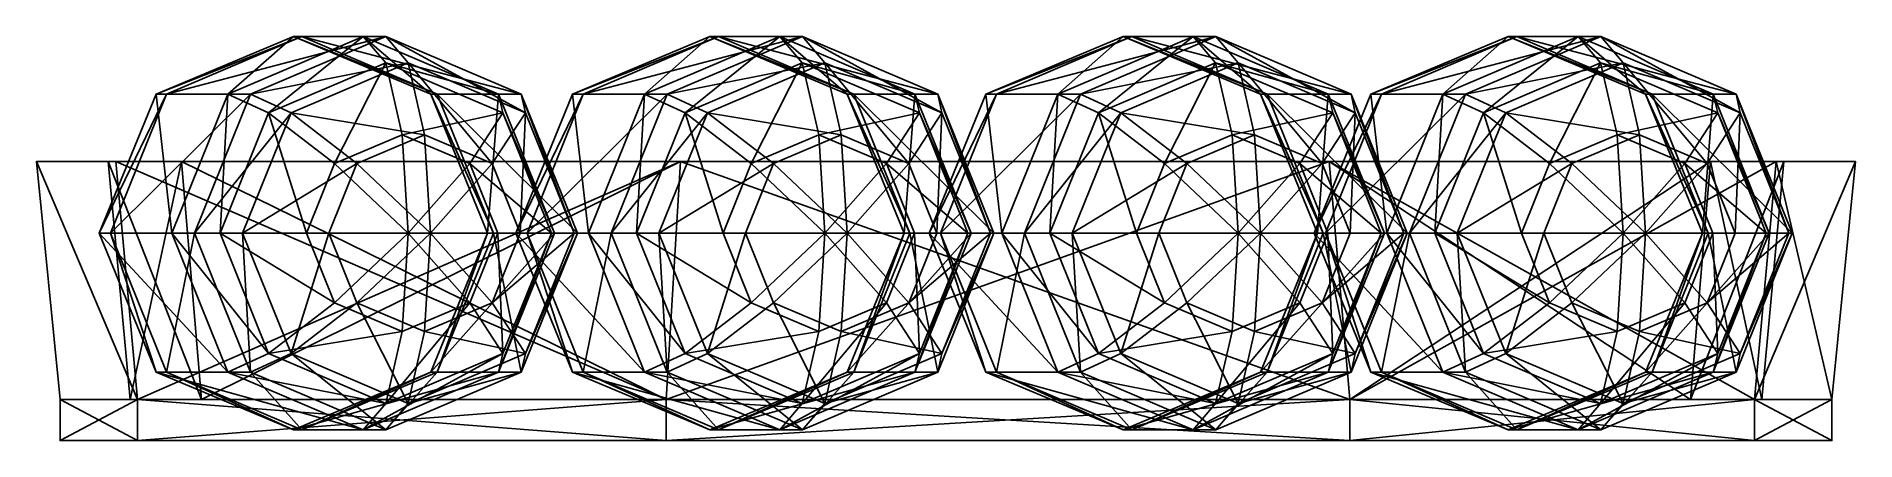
# Model space of a CAD drawing. Extents: x -108 to 108, y 2 to 50.
import ezdxf

# ---------------------------------------------------------------- set-up
doc = ezdxf.new("R2010")
doc.units = 0
for name, color, linetype in [('sausage', 250, 'CONTINUOUS'), ('sausage_2', 250, 'CONTINUOUS'), ('sausage_3', 250, 'CONTINUOUS'), ('sausage_4', 250, 'CONTINUOUS'), ('sausageCase', 250, 'CONTINUOUS')]:
    doc.layers.add(name, color=color, linetype=linetype)

msp = doc.modelspace()

# ---------------------------------------------------------------- meshes
at = {"layer": 'sausage'}
mesh = msp.add_polyface(dxfattribs=at)
corners = [(80.276236, 26.390346, 88.744168), (82.908926, 26.390346, -85.80011), (79.55997, 14.740583, 85.733625), (77.603096, 6.212366, 77.508668), (74.929956, 3.090821, 66.273168), (66.660775, 3.090821, 24.373899), (67.670828, 3.090821, -20.936885), (77.626412, 3.090821, -63.314307), (80.267669, 6.212366, -74.557208), (82.201203, 14.740583, -82.787583), (71.542138, 18.15272, 87.606579), (63.715802, 12.122359, 80.75272), (58.894291, 9.915094, 70.019077), (50.381513, 9.915094, 26.884469), (51.6246, 9.915094, -24.638115), (61.580184, 9.915094, -67.015537), (66.371228, 12.122359, -77.762567), (74.178089, 18.15272, -84.638198), (68.221043, 26.390346, 88.382382), (57.963497, 26.390346, 82.09645), (52.2521, 26.390346, 71.570682), (43.638422, 26.390346, 27.924382), (44.978034, 26.390346, -26.171214), (54.933619, 26.390346, -68.548636), (60.615133, 26.390346, -79.09027), (70.854806, 26.390346, -85.404748), (71.542138, 34.627972, 87.606579), (63.715802, 40.658332, 80.75272), (58.894291, 42.865597, 70.019077), (50.381513, 42.865597, 26.884469), (51.6246, 42.865597, -24.638115), (61.580184, 42.865597, -67.015537), (66.371228, 40.658332, -77.762567), (74.178089, 34.627972, -84.638198), (79.55997, 38.040108, 85.733625), (77.603096, 46.568326, 77.508668), (74.929956, 49.68987, 66.273168), (66.660775, 49.68987, 24.373899), (67.670828, 49.68987, -20.936885), (77.626412, 49.68987, -63.314307), (80.267669, 46.568326, -74.557208), (82.201203, 38.040108, -82.787583), (87.577803, 34.627972, 83.860671), (91.49039, 40.658332, 74.264617), (90.965621, 42.865597, 62.52726), (82.940037, 42.865597, 21.863329), (83.717056, 42.865597, -17.235656), (93.672641, 42.865597, -59.613078), (94.16411, 40.658332, -71.35185), (90.224317, 34.627972, -80.936968), (90.898898, 26.390346, 83.084868), (97.242695, 26.390346, 72.920886), (97.607811, 26.390346, 60.975654), (89.683129, 26.390346, 20.823417), (90.363622, 26.390346, -15.702556), (100.319206, 26.390346, -58.079978), (99.920205, 26.390346, -70.024147), (93.5476, 26.390346, -80.170419), (87.577803, 18.15272, 83.860671), (91.49039, 12.122359, 74.264617), (90.965621, 9.915094, 62.52726), (82.940037, 9.915094, 21.863329), (83.717056, 9.915094, -17.235656), (93.672641, 9.915094, -59.613078), (94.16411, 12.122359, -71.35185), (90.224317, 18.15272, -80.936968)]
mesh.append_faces([[corners[k] for k in face] for face in [(0, 2, 10), (2, 3, 11), (3, 4, 12), (4, 5, 13), (5, 6, 14), (6, 7, 15), (7, 8, 16), (8, 9, 17), (9, 1, 17), (0, 10, 18), (10, 11, 19), (11, 12, 20), (12, 13, 21), (13, 14, 22), (14, 15, 23), (15, 16, 24), (16, 17, 25), (17, 1, 25), (0, 18, 26), (18, 19, 27), (19, 20, 28), (20, 21, 29), (21, 22, 30), (22, 23, 31), (23, 24, 32), (24, 25, 33), (25, 1, 33), (0, 26, 34), (26, 27, 35), (27, 28, 36), (28, 29, 37), (29, 30, 38), (30, 31, 39), (31, 32, 40), (32, 33, 41), (33, 1, 41), (0, 34, 42), (34, 35, 43), (35, 36, 44), (36, 37, 45), (37, 38, 46), (38, 39, 47), (39, 40, 48), (40, 41, 49), (41, 1, 49), (0, 42, 50), (42, 43, 51), (43, 44, 52), (44, 45, 53), (45, 46, 54), (46, 47, 55), (47, 48, 56), (48, 49, 57), (49, 1, 57), (0, 50, 58), (50, 51, 59), (51, 52, 60), (52, 53, 61), (53, 54, 62), (54, 55, 63), (55, 56, 64), (56, 57, 65), (57, 1, 65), (0, 58, 2), (58, 59, 3), (59, 60, 4), (60, 61, 5), (61, 62, 6), (62, 63, 7), (63, 64, 8), (64, 65, 9), (65, 1, 9), (2, 11, 10), (3, 12, 11), (4, 13, 12), (5, 14, 13), (6, 15, 14), (7, 16, 15), (8, 17, 16), (10, 19, 18), (11, 20, 19), (12, 21, 20), (13, 22, 21), (14, 23, 22), (15, 24, 23), (16, 25, 24), (18, 27, 26), (19, 28, 27), (20, 29, 28), (21, 30, 29), (22, 31, 30), (23, 32, 31), (24, 33, 32), (26, 35, 34), (27, 36, 35), (28, 37, 36), (29, 38, 37), (30, 39, 38), (31, 40, 39), (32, 41, 40), (34, 43, 42), (35, 44, 43), (36, 45, 44), (37, 46, 45), (38, 47, 46), (39, 48, 47), (40, 49, 48), (42, 51, 50), (43, 52, 51), (44, 53, 52), (45, 54, 53), (46, 55, 54), (47, 56, 55), (48, 57, 56), (50, 59, 58), (51, 60, 59), (52, 61, 60), (53, 62, 61), (54, 63, 62), (55, 64, 63), (56, 65, 64), (58, 3, 2), (59, 4, 3), (60, 5, 4), (61, 6, 5), (62, 7, 6), (63, 8, 7), (64, 9, 8)]])
at = {"layer": 'sausage_2'}
mesh = msp.add_polyface(dxfattribs=at)
corners = [(34.636029, 26.390346, 88.744168), (37.268719, 26.390346, -85.80011), (33.919764, 14.740583, 85.733625), (31.962889, 6.212366, 77.508668), (29.289749, 3.090821, 66.273168), (21.020569, 3.090821, 24.373899), (22.030621, 3.090821, -20.936885), (31.986206, 3.090821, -63.314307), (34.627462, 6.212366, -74.557208), (36.560996, 14.740583, -82.787583), (25.901931, 18.15272, 87.606579), (18.075596, 12.122359, 80.75272), (13.254084, 9.915094, 70.019077), (4.741306, 9.915094, 26.884469), (5.984393, 9.915094, -24.638115), (15.939977, 9.915094, -67.015537), (20.731021, 12.122359, -77.762567), (28.537882, 18.15272, -84.638198), (22.580836, 26.390346, 88.382382), (12.32329, 26.390346, 82.09645), (6.611894, 26.390346, 71.570682), (-2.001785, 26.390346, 27.924382), (-0.662172, 26.390346, -26.171214), (9.293412, 26.390346, -68.548636), (14.974926, 26.390346, -79.09027), (25.2146, 26.390346, -85.404748), (25.901931, 34.627972, 87.606579), (18.075596, 40.658332, 80.75272), (13.254084, 42.865597, 70.019077), (4.741306, 42.865597, 26.884469), (5.984393, 42.865597, -24.638115), (15.939977, 42.865597, -67.015537), (20.731021, 40.658332, -77.762567), (28.537882, 34.627972, -84.638198), (33.919764, 38.040108, 85.733625), (31.962889, 46.568326, 77.508668), (29.289749, 49.68987, 66.273168), (21.020569, 49.68987, 24.373899), (22.030621, 49.68987, -20.936885), (31.986206, 49.68987, -63.314307), (34.627462, 46.568326, -74.557208), (36.560996, 38.040108, -82.787583), (41.937596, 34.627972, 83.860671), (45.850183, 40.658332, 74.264617), (45.325415, 42.865597, 62.52726), (37.299831, 42.865597, 21.863329), (38.07685, 42.865597, -17.235656), (48.032434, 42.865597, -59.613078), (48.523904, 40.658332, -71.35185), (44.584111, 34.627972, -80.936968), (45.258691, 26.390346, 83.084868), (51.602488, 26.390346, 72.920886), (51.967605, 26.390346, 60.975654), (44.042922, 26.390346, 20.823417), (44.723415, 26.390346, -15.702556), (54.679, 26.390346, -58.079978), (54.279998, 26.390346, -70.024147), (47.907393, 26.390346, -80.170419), (41.937596, 18.15272, 83.860671), (45.850183, 12.122359, 74.264617), (45.325415, 9.915094, 62.52726), (37.299831, 9.915094, 21.863329), (38.07685, 9.915094, -17.235656), (48.032434, 9.915094, -59.613078), (48.523904, 12.122359, -71.35185), (44.584111, 18.15272, -80.936968)]
mesh.append_faces([[corners[k] for k in face] for face in [(0, 2, 10), (2, 3, 11), (3, 4, 12), (4, 5, 13), (5, 6, 14), (6, 7, 15), (7, 8, 16), (8, 9, 17), (9, 1, 17), (0, 10, 18), (10, 11, 19), (11, 12, 20), (12, 13, 21), (13, 14, 22), (14, 15, 23), (15, 16, 24), (16, 17, 25), (17, 1, 25), (0, 18, 26), (18, 19, 27), (19, 20, 28), (20, 21, 29), (21, 22, 30), (22, 23, 31), (23, 24, 32), (24, 25, 33), (25, 1, 33), (0, 26, 34), (26, 27, 35), (27, 28, 36), (28, 29, 37), (29, 30, 38), (30, 31, 39), (31, 32, 40), (32, 33, 41), (33, 1, 41), (0, 34, 42), (34, 35, 43), (35, 36, 44), (36, 37, 45), (37, 38, 46), (38, 39, 47), (39, 40, 48), (40, 41, 49), (41, 1, 49), (0, 42, 50), (42, 43, 51), (43, 44, 52), (44, 45, 53), (45, 46, 54), (46, 47, 55), (47, 48, 56), (48, 49, 57), (49, 1, 57), (0, 50, 58), (50, 51, 59), (51, 52, 60), (52, 53, 61), (53, 54, 62), (54, 55, 63), (55, 56, 64), (56, 57, 65), (57, 1, 65), (0, 58, 2), (58, 59, 3), (59, 60, 4), (60, 61, 5), (61, 62, 6), (62, 63, 7), (63, 64, 8), (64, 65, 9), (65, 1, 9), (2, 11, 10), (3, 12, 11), (4, 13, 12), (5, 14, 13), (6, 15, 14), (7, 16, 15), (8, 17, 16), (10, 19, 18), (11, 20, 19), (12, 21, 20), (13, 22, 21), (14, 23, 22), (15, 24, 23), (16, 25, 24), (18, 27, 26), (19, 28, 27), (20, 29, 28), (21, 30, 29), (22, 31, 30), (23, 32, 31), (24, 33, 32), (26, 35, 34), (27, 36, 35), (28, 37, 36), (29, 38, 37), (30, 39, 38), (31, 40, 39), (32, 41, 40), (34, 43, 42), (35, 44, 43), (36, 45, 44), (37, 46, 45), (38, 47, 46), (39, 48, 47), (40, 49, 48), (42, 51, 50), (43, 52, 51), (44, 53, 52), (45, 54, 53), (46, 55, 54), (47, 56, 55), (48, 57, 56), (50, 59, 58), (51, 60, 59), (52, 61, 60), (53, 62, 61), (54, 63, 62), (55, 64, 63), (56, 65, 64), (58, 3, 2), (59, 4, 3), (60, 5, 4), (61, 6, 5), (62, 7, 6), (63, 8, 7), (64, 9, 8)]])
at = {"layer": 'sausage_3'}
mesh = msp.add_polyface(dxfattribs=at)
corners = [(-14.367695, 26.390346, 88.744168), (-11.735005, 26.390346, -85.80011), (-15.083961, 14.740583, 85.733625), (-17.040835, 6.212366, 77.508668), (-19.713975, 3.090821, 66.273168), (-27.983156, 3.090821, 24.373899), (-26.973103, 3.090821, -20.936885), (-17.017519, 3.090821, -63.314307), (-14.376262, 6.212366, -74.557208), (-12.442728, 14.740583, -82.787583), (-23.101793, 18.15272, 87.606579), (-30.928129, 12.122359, 80.75272), (-35.74964, 9.915094, 70.019077), (-44.262418, 9.915094, 26.884469), (-43.019331, 9.915094, -24.638115), (-33.063747, 9.915094, -67.015537), (-28.272703, 12.122359, -77.762567), (-20.465842, 18.15272, -84.638198), (-26.422888, 26.390346, 88.382382), (-36.680434, 26.390346, 82.09645), (-42.391831, 26.390346, 71.570682), (-51.005509, 26.390346, 27.924382), (-49.665897, 26.390346, -26.171214), (-39.710312, 26.390346, -68.548636), (-34.028798, 26.390346, -79.09027), (-23.789125, 26.390346, -85.404748), (-23.101793, 34.627972, 87.606579), (-30.928129, 40.658332, 80.75272), (-35.74964, 42.865597, 70.019077), (-44.262418, 42.865597, 26.884469), (-43.019331, 42.865597, -24.638115), (-33.063747, 42.865597, -67.015537), (-28.272703, 40.658332, -77.762567), (-20.465842, 34.627972, -84.638198), (-15.083961, 38.040108, 85.733625), (-17.040835, 46.568326, 77.508668), (-19.713975, 49.68987, 66.273168), (-27.983156, 49.68987, 24.373899), (-26.973103, 49.68987, -20.936885), (-17.017519, 49.68987, -63.314307), (-14.376262, 46.568326, -74.557208), (-12.442728, 38.040108, -82.787583), (-7.066128, 34.627972, 83.860671), (-3.153541, 40.658332, 74.264617), (-3.67831, 42.865597, 62.52726), (-11.703894, 42.865597, 21.863329), (-10.926875, 42.865597, -17.235656), (-0.97129, 42.865597, -59.613078), (-0.479821, 40.658332, -71.35185), (-4.419614, 34.627972, -80.936968), (-3.745033, 26.390346, 83.084868), (2.598764, 26.390346, 72.920886), (2.96388, 26.390346, 60.975654), (-4.960802, 26.390346, 20.823417), (-4.280309, 26.390346, -15.702556), (5.675275, 26.390346, -58.079978), (5.276274, 26.390346, -70.024147), (-1.096331, 26.390346, -80.170419), (-7.066128, 18.15272, 83.860671), (-3.153541, 12.122359, 74.264617), (-3.67831, 9.915094, 62.52726), (-11.703894, 9.915094, 21.863329), (-10.926875, 9.915094, -17.235656), (-0.97129, 9.915094, -59.613078), (-0.479821, 12.122359, -71.35185), (-4.419614, 18.15272, -80.936968)]
mesh.append_faces([[corners[k] for k in face] for face in [(0, 2, 10), (2, 3, 11), (3, 4, 12), (4, 5, 13), (5, 6, 14), (6, 7, 15), (7, 8, 16), (8, 9, 17), (9, 1, 17), (0, 10, 18), (10, 11, 19), (11, 12, 20), (12, 13, 21), (13, 14, 22), (14, 15, 23), (15, 16, 24), (16, 17, 25), (17, 1, 25), (0, 18, 26), (18, 19, 27), (19, 20, 28), (20, 21, 29), (21, 22, 30), (22, 23, 31), (23, 24, 32), (24, 25, 33), (25, 1, 33), (0, 26, 34), (26, 27, 35), (27, 28, 36), (28, 29, 37), (29, 30, 38), (30, 31, 39), (31, 32, 40), (32, 33, 41), (33, 1, 41), (0, 34, 42), (34, 35, 43), (35, 36, 44), (36, 37, 45), (37, 38, 46), (38, 39, 47), (39, 40, 48), (40, 41, 49), (41, 1, 49), (0, 42, 50), (42, 43, 51), (43, 44, 52), (44, 45, 53), (45, 46, 54), (46, 47, 55), (47, 48, 56), (48, 49, 57), (49, 1, 57), (0, 50, 58), (50, 51, 59), (51, 52, 60), (52, 53, 61), (53, 54, 62), (54, 55, 63), (55, 56, 64), (56, 57, 65), (57, 1, 65), (0, 58, 2), (58, 59, 3), (59, 60, 4), (60, 61, 5), (61, 62, 6), (62, 63, 7), (63, 64, 8), (64, 65, 9), (65, 1, 9), (2, 11, 10), (3, 12, 11), (4, 13, 12), (5, 14, 13), (6, 15, 14), (7, 16, 15), (8, 17, 16), (10, 19, 18), (11, 20, 19), (12, 21, 20), (13, 22, 21), (14, 23, 22), (15, 24, 23), (16, 25, 24), (18, 27, 26), (19, 28, 27), (20, 29, 28), (21, 30, 29), (22, 31, 30), (23, 32, 31), (24, 33, 32), (26, 35, 34), (27, 36, 35), (28, 37, 36), (29, 38, 37), (30, 39, 38), (31, 40, 39), (32, 41, 40), (34, 43, 42), (35, 44, 43), (36, 45, 44), (37, 46, 45), (38, 47, 46), (39, 48, 47), (40, 49, 48), (42, 51, 50), (43, 52, 51), (44, 53, 52), (45, 54, 53), (46, 55, 54), (47, 56, 55), (48, 57, 56), (50, 59, 58), (51, 60, 59), (52, 61, 60), (53, 62, 61), (54, 63, 62), (55, 64, 63), (56, 65, 64), (58, 3, 2), (59, 4, 3), (60, 5, 4), (61, 6, 5), (62, 7, 6), (63, 8, 7), (64, 9, 8)]])
at = {"layer": 'sausage_4'}
mesh = msp.add_polyface(dxfattribs=at)
corners = [(-63.745196, 26.390346, 88.744168), (-61.112506, 26.390346, -85.80011), (-64.461462, 14.740583, 85.733625), (-66.418336, 6.212366, 77.508668), (-69.091476, 3.090821, 66.273168), (-77.360657, 3.090821, 24.373899), (-76.350604, 3.090821, -20.936885), (-66.39502, 3.090821, -63.314307), (-63.753763, 6.212366, -74.557208), (-61.820229, 14.740583, -82.787583), (-72.479295, 18.15272, 87.606579), (-80.30563, 12.122359, 80.75272), (-85.127142, 9.915094, 70.019077), (-93.639919, 9.915094, 26.884469), (-92.396833, 9.915094, -24.638115), (-82.441248, 9.915094, -67.015537), (-77.650205, 12.122359, -77.762567), (-69.843343, 18.15272, -84.638198), (-75.80039, 26.390346, 88.382382), (-86.057935, 26.390346, 82.09645), (-91.769332, 26.390346, 71.570682), (-100.383011, 26.390346, 27.924382), (-99.043398, 26.390346, -26.171214), (-89.087814, 26.390346, -68.548636), (-83.406299, 26.390346, -79.09027), (-73.166626, 26.390346, -85.404748), (-72.479295, 34.627972, 87.606579), (-80.30563, 40.658332, 80.75272), (-85.127142, 42.865597, 70.019077), (-93.639919, 42.865597, 26.884469), (-92.396833, 42.865597, -24.638115), (-82.441248, 42.865597, -67.015537), (-77.650205, 40.658332, -77.762567), (-69.843343, 34.627972, -84.638198), (-64.461462, 38.040108, 85.733625), (-66.418336, 46.568326, 77.508668), (-69.091476, 49.68987, 66.273168), (-77.360657, 49.68987, 24.373899), (-76.350604, 49.68987, -20.936885), (-66.39502, 49.68987, -63.314307), (-63.753763, 46.568326, -74.557208), (-61.820229, 38.040108, -82.787583), (-56.443629, 34.627972, 83.860671), (-52.531043, 40.658332, 74.264617), (-53.055811, 42.865597, 62.52726), (-61.081395, 42.865597, 21.863329), (-60.304376, 42.865597, -17.235656), (-50.348791, 42.865597, -59.613078), (-49.857322, 40.658332, -71.35185), (-53.797115, 34.627972, -80.936968), (-53.122534, 26.390346, 83.084868), (-46.778737, 26.390346, 72.920886), (-46.413621, 26.390346, 60.975654), (-54.338304, 26.390346, 20.823417), (-53.65781, 26.390346, -15.702556), (-43.702226, 26.390346, -58.079978), (-44.101227, 26.390346, -70.024147), (-50.473832, 26.390346, -80.170419), (-56.443629, 18.15272, 83.860671), (-52.531043, 12.122359, 74.264617), (-53.055811, 9.915094, 62.52726), (-61.081395, 9.915094, 21.863329), (-60.304376, 9.915094, -17.235656), (-50.348791, 9.915094, -59.613078), (-49.857322, 12.122359, -71.35185), (-53.797115, 18.15272, -80.936968)]
mesh.append_faces([[corners[k] for k in face] for face in [(0, 2, 10), (2, 3, 11), (3, 4, 12), (4, 5, 13), (5, 6, 14), (6, 7, 15), (7, 8, 16), (8, 9, 17), (9, 1, 17), (0, 10, 18), (10, 11, 19), (11, 12, 20), (12, 13, 21), (13, 14, 22), (14, 15, 23), (15, 16, 24), (16, 17, 25), (17, 1, 25), (0, 18, 26), (18, 19, 27), (19, 20, 28), (20, 21, 29), (21, 22, 30), (22, 23, 31), (23, 24, 32), (24, 25, 33), (25, 1, 33), (0, 26, 34), (26, 27, 35), (27, 28, 36), (28, 29, 37), (29, 30, 38), (30, 31, 39), (31, 32, 40), (32, 33, 41), (33, 1, 41), (0, 34, 42), (34, 35, 43), (35, 36, 44), (36, 37, 45), (37, 38, 46), (38, 39, 47), (39, 40, 48), (40, 41, 49), (41, 1, 49), (0, 42, 50), (42, 43, 51), (43, 44, 52), (44, 45, 53), (45, 46, 54), (46, 47, 55), (47, 48, 56), (48, 49, 57), (49, 1, 57), (0, 50, 58), (50, 51, 59), (51, 52, 60), (52, 53, 61), (53, 54, 62), (54, 55, 63), (55, 56, 64), (56, 57, 65), (57, 1, 65), (0, 58, 2), (58, 59, 3), (59, 60, 4), (60, 61, 5), (61, 62, 6), (62, 63, 7), (63, 64, 8), (64, 65, 9), (65, 1, 9), (2, 11, 10), (3, 12, 11), (4, 13, 12), (5, 14, 13), (6, 15, 14), (7, 16, 15), (8, 17, 16), (10, 19, 18), (11, 20, 19), (12, 21, 20), (13, 22, 21), (14, 23, 22), (15, 24, 23), (16, 25, 24), (18, 27, 26), (19, 28, 27), (20, 29, 28), (21, 30, 29), (22, 31, 30), (23, 32, 31), (24, 33, 32), (26, 35, 34), (27, 36, 35), (28, 37, 36), (29, 38, 37), (30, 39, 38), (31, 40, 39), (32, 41, 40), (34, 43, 42), (35, 44, 43), (36, 45, 44), (37, 46, 45), (38, 47, 46), (39, 48, 47), (40, 49, 48), (42, 51, 50), (43, 52, 51), (44, 53, 52), (45, 54, 53), (46, 55, 54), (47, 56, 55), (48, 57, 56), (50, 59, 58), (51, 60, 59), (52, 61, 60), (53, 62, 61), (54, 63, 62), (55, 64, 63), (56, 65, 64), (58, 3, 2), (59, 4, 3), (60, 5, 4), (61, 6, 5), (62, 7, 6), (63, 8, 7), (64, 9, 8)]])
at = {"layer": 'sausageCase'}
mesh = msp.add_polyface(dxfattribs=at)
corners = [(-95.842555, 1.825308, 84.575045), (-95.842555, 6.680245, 87.077341), (95.842555, 1.825308, 84.575045), (95.842555, 6.680245, 87.077341), (95.842555, 1.825308, -84.575045), (95.842555, 6.680245, -87.077341), (-95.842555, 1.825308, -84.575045), (-95.842555, 6.680245, -87.077341), (-88.268955, 6.680245, 79.403142), (88.268955, 6.680245, 79.403142), (88.268955, 6.680245, -79.403142), (-88.268955, 6.680245, -79.403142), (-98.399312, 34.862996, 96.132634), (98.399312, 34.862996, 96.132634), (98.399312, 34.862996, -96.132634), (-98.399312, 34.862996, -96.132634), (-90.623675, 34.862996, 87.660385), (90.623675, 34.862996, 87.660385), (90.623675, 34.862996, -87.660385), (-90.623675, 34.862996, -87.660385), (-33.155184, 1.825308, 91.471816), (-33.155184, 6.680245, 94.178164), (-33.155184, 1.825308, -91.471816), (-33.155184, 6.680245, -94.178164), (-33.155184, 6.680245, 85.878164), (-33.155184, 6.680245, -85.878164), (-31.46427, 34.862996, 103.971881), (-31.46427, 34.862996, -103.971881), (-31.46427, 34.862996, 94.808752), (-31.46427, 34.862996, -94.808752), (47.856018, 1.825308, 91.471816), (47.856018, 6.680245, 94.178164), (47.856018, 1.825308, -91.471816), (47.856018, 6.680245, -94.178164), (47.856018, 6.680245, 85.878164), (47.856018, 6.680245, -85.878164), (45.415361, 34.862996, 103.971881), (45.415361, 34.862996, -103.971881), (45.415361, 34.862996, 94.808752), (45.415361, 34.862996, -94.808752), (-105.035027, 1.825308, -32.262232), (-105.035027, 6.680245, -33.216765), (105.035027, 1.825308, -32.262232), (105.035027, 6.680245, -33.216765), (-96.735027, 6.680245, -33.216765), (96.735027, 6.680245, -33.216765), (-107.837009, 34.862996, -31.52271), (107.837009, 34.862996, -31.52271), (-99.315593, 34.862996, -31.52271), (99.315593, 34.862996, -31.52271), (-107.837009, 34.862996, 44.47942), (107.837009, 34.862996, 44.47942), (-99.315593, 34.862996, 44.47942), (99.315593, 34.862996, 44.47942), (-105.035027, 1.825308, 45.522906), (-105.035027, 6.680245, 46.869778), (105.035027, 1.825308, 45.522906), (105.035027, 6.680245, 46.869778), (-96.735027, 6.680245, 46.869778), (96.735027, 6.680245, 46.869778)]
mesh.append_faces([[corners[k] for k in face] for face in [(31, 3, 2), (43, 5, 4), (23, 7, 6), (55, 1, 0), (44, 25, 24), (6, 40, 22), (38, 17, 13), (49, 18, 14), (29, 19, 15), (52, 16, 12), (36, 13, 3), (28, 16, 8), (47, 14, 5), (53, 17, 9), (27, 15, 7), (39, 18, 10), (7, 15, 46), (48, 19, 11), (20, 0, 1), (22, 32, 33), (24, 25, 35), (40, 54, 20), (26, 12, 16), (27, 37, 39), (21, 1, 12), (24, 34, 38), (23, 33, 37), (25, 11, 19), (30, 20, 21), (35, 10, 45), (36, 26, 28), (31, 21, 26), (35, 25, 29), (32, 4, 5), (54, 0, 20), (37, 14, 18), (34, 9, 17), (33, 5, 14), (42, 56, 57), (40, 6, 7), (34, 35, 45), (20, 30, 32), (51, 13, 17), (46, 15, 19), (57, 3, 13), (45, 10, 18), (46, 50, 55), (44, 58, 52), (44, 11, 25), (30, 2, 56), (59, 9, 34), (30, 56, 42), (54, 40, 41), (50, 46, 48), (59, 45, 49), (24, 8, 58), (58, 8, 16), (42, 4, 32), (56, 2, 3), (51, 47, 43), (50, 12, 1), (53, 49, 47), (31, 2, 30), (43, 4, 42), (23, 6, 22), (55, 0, 54), (44, 24, 58), (38, 13, 36), (49, 14, 47), (29, 15, 27), (52, 12, 50), (36, 3, 31), (28, 8, 24), (47, 5, 43), (53, 9, 59), (27, 7, 23), (39, 10, 35), (7, 46, 41), (48, 11, 44), (20, 1, 21), (22, 33, 23), (24, 35, 34), (40, 20, 22), (26, 16, 28), (27, 39, 29), (21, 12, 26), (24, 38, 28), (23, 37, 27), (25, 19, 29), (30, 21, 31), (36, 28, 38), (31, 26, 36), (35, 29, 39), (32, 5, 33), (37, 18, 39), (34, 17, 38), (33, 14, 37), (42, 57, 43), (40, 7, 41), (34, 45, 59), (20, 32, 22), (51, 17, 53), (46, 19, 48), (57, 13, 51), (45, 18, 49), (46, 55, 41), (44, 52, 48), (30, 42, 32), (54, 41, 55), (50, 48, 52), (59, 49, 53), (58, 16, 52), (56, 3, 57), (51, 43, 57), (50, 1, 55), (53, 47, 51)]])

doc.saveas('drawing.dxf')
